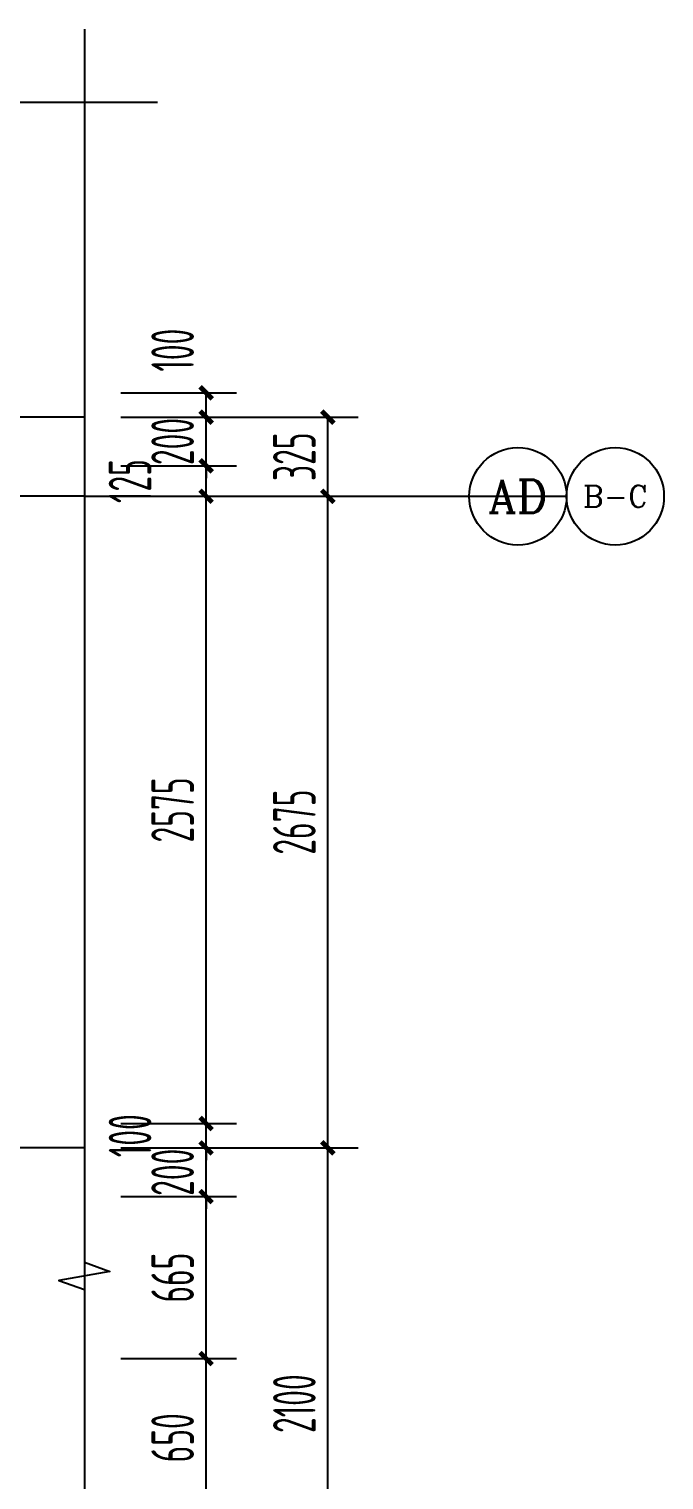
# Model space of a CAD drawing. Extents: x -473190 to 2138458, y -81875 to 2633646.
# Drawn here: x 1279992 to 1282600, y -44199 to -38242 of the extents above; entities that cross this region are included whole.
import ezdxf
from ezdxf.enums import TextEntityAlignment as Align

# ---------------------------------------------------------------- set-up
doc = ezdxf.new("R2010")
doc.units = 0
doc.header["$LTSCALE"] = 1000
doc.linetypes.add('DOTE', pattern=[2.42, 2, -0.2, 0.02, -0.2])
for name, color, linetype in [('AXIS', 3, 'Continuous'), ('AXIS_TEXT', 7, 'Continuous'), ('DIM_SYMB', 3, 'Continuous'), ('DOTE', 1, 'DOTE'), ('PUB_DIM', 3, 'Continuous')]:
    doc.layers.add(name, color=color, linetype=linetype)
doc.styles.add('_TCH_AXIS', font='COMPLEX', dxfattribs={"bigfont": 'GBCBIG'})
doc.styles.add('_TCH_DIM_T3', font='tssdeng.shx', dxfattribs={"width": 0.564706, "bigfont": '@@@tssdchn.shx'})
doc.styles.add('COMPLEX', font='COMPLEX.shx', dxfattribs={"width": 0.65})
doc.dimstyles.new('_TCH_ARCH&&50', dxfattribs={"dimtxt": 175, "dimasz": 50, "dimexe": 125, "dimexo": 150, "dimgap": 50, "dimtad": 1, "dimdec": 0, "dimzin": 0, "dimdsep": 46, "dimtxsty": '_TCH_DIM_T3', "dimblk": 'ARCHTICK', "dimcen": 0.09, "dimclrt": 7, "dimazin": 2, "dimtfac": 1, "dimtdec": 0, "dimtix": 1, "dimtmove": 2, "dimatfit": 3, "dimfxl": 0, "dimtolj": 1, "dimtzin": 0, "dimarcsym": 0})

# ---------------------------------------------------------------- blocks, each defined once
blk = doc.blocks.new('_ArchTick')
at = {"color": 0, "linetype": 'ByBlock', "const_width": 0.4}
blk.add_lwpolyline([(-0.5, -0.5), (0.5, 0.5)], dxfattribs=at)
blk = doc.blocks.new('*D3080')
at = {"layer": 'Defpoints', "color": 0, "transparency": 16777216}
for p in [(1280219.4, -39735.6), (1280719.4, -39735.6), (1280219.4, -39835.6)]:
    blk.add_point(p, dxfattribs=at)
at = {"layer": 'PUB_DIM', "color": 0, "lineweight": -2, "transparency": 16777216}
for p, q in [((1280369.4, -39735.6), (1280844.4, -39735.6)), ((1280719.4, -39835.6), (1280719.4, -39735.6)), ((1280369.4, -39835.6), (1280844.4, -39835.6))]:
    blk.add_line(p, q, dxfattribs=at)
at = {"layer": 'PUB_DIM', "color": 0, "lineweight": -2, "transparency": 16777216, "xscale": 50, "yscale": 50, "zscale": 50}
for p, rotation in [((1280719.4, -39735.6), 90), ((1280719.4, -39835.6), 270)]:
    blk.add_blockref('_ArchTick', p, dxfattribs=dict(at, rotation=rotation))
at = {"layer": 'PUB_DIM', "color": 7, "transparency": 16777216, "insert": (1280581.9, -39560.6), "char_height": 175, "attachment_point": 5, "rotation": 90, "style": '_TCH_DIM_T3'}
blk.add_mtext('\\A1;100', dxfattribs=at)
blk = doc.blocks.new('*D3081')
at = {"layer": 'Defpoints', "color": 0, "transparency": 16777216}
for p in [(1280219.4, -39835.6), (1280719.4, -39835.6), (1280219.4, -40035.6)]:
    blk.add_point(p, dxfattribs=at)
at = {"layer": 'PUB_DIM', "color": 0, "lineweight": -2, "transparency": 16777216}
for p, q in [((1280719.4, -39835.6), (1280719.4, -39785.6)), ((1280369.4, -39835.6), (1280844.4, -39835.6)), ((1280719.4, -40035.6), (1280719.4, -39835.6)), ((1280369.4, -40035.6), (1280844.4, -40035.6)), ((1280719.4, -40035.6), (1280719.4, -40085.6))]:
    blk.add_line(p, q, dxfattribs=at)
at = {"layer": 'PUB_DIM', "color": 0, "lineweight": -2, "transparency": 16777216, "xscale": 50, "yscale": 50, "zscale": 50}
for p, rotation in [((1280719.4, -39835.6), 270), ((1280719.4, -40035.6), 90)]:
    blk.add_blockref('_ArchTick', p, dxfattribs=dict(at, rotation=rotation))
at = {"layer": 'PUB_DIM', "color": 7, "transparency": 16777216, "insert": (1280581.9, -39935.6), "char_height": 175, "attachment_point": 5, "rotation": 90, "style": '_TCH_DIM_T3'}
blk.add_mtext('\\A1;200', dxfattribs=at)
blk = doc.blocks.new('*D3082')
at = {"layer": 'Defpoints', "color": 0, "transparency": 16777216}
for p in [(1280219.4, -40035.6), (1280719.4, -40035.6), (1280219.4, -40160.6)]:
    blk.add_point(p, dxfattribs=at)
at = {"layer": 'PUB_DIM', "color": 0, "lineweight": -2, "transparency": 16777216}
for p, q in [((1280369.4, -40035.6), (1280844.4, -40035.6)), ((1280719.4, -40160.6), (1280719.4, -40035.6)), ((1280369.4, -40160.6), (1280844.4, -40160.6))]:
    blk.add_line(p, q, dxfattribs=at)
at = {"layer": 'PUB_DIM', "color": 0, "lineweight": -2, "transparency": 16777216, "xscale": 50, "yscale": 50, "zscale": 50}
for p, rotation in [((1280719.4, -40035.6), 90), ((1280719.4, -40160.6), 270)]:
    blk.add_blockref('_ArchTick', p, dxfattribs=dict(at, rotation=rotation))
at = {"layer": 'PUB_DIM', "color": 7, "transparency": 16777216, "insert": (1280406.9, -40098.1), "char_height": 175, "attachment_point": 5, "rotation": 90, "style": '_TCH_DIM_T3'}
blk.add_mtext('\\A1;125', dxfattribs=at)
blk = doc.blocks.new('*D3083')
at = {"layer": 'Defpoints', "color": 0, "transparency": 16777216}
for p in [(1280219.4, -40160.6), (1280719.4, -40160.6), (1280219.4, -42735.6)]:
    blk.add_point(p, dxfattribs=at)
at = {"layer": 'PUB_DIM', "color": 0, "lineweight": -2, "transparency": 16777216}
for p, q in [((1280369.4, -40160.6), (1280844.4, -40160.6)), ((1280719.4, -42735.6), (1280719.4, -40160.6)), ((1280369.4, -42735.6), (1280844.4, -42735.6))]:
    blk.add_line(p, q, dxfattribs=at)
at = {"layer": 'PUB_DIM', "color": 0, "lineweight": -2, "transparency": 16777216, "xscale": 50, "yscale": 50, "zscale": 50}
for p, rotation in [((1280719.4, -40160.6), 90), ((1280719.4, -42735.6), 270)]:
    blk.add_blockref('_ArchTick', p, dxfattribs=dict(at, rotation=rotation))
at = {"layer": 'PUB_DIM', "color": 7, "transparency": 16777216, "insert": (1280581.9, -41448.1), "char_height": 175, "attachment_point": 5, "rotation": 90, "style": '_TCH_DIM_T3'}
blk.add_mtext('\\A1;2575', dxfattribs=at)
blk = doc.blocks.new('*D3084')
at = {"layer": 'Defpoints', "color": 0, "transparency": 16777216}
for p in [(1280219.4, -42735.6), (1280719.4, -42735.6), (1280219.4, -42835.6)]:
    blk.add_point(p, dxfattribs=at)
at = {"layer": 'PUB_DIM', "color": 0, "lineweight": -2, "transparency": 16777216}
for p, q in [((1280719.4, -42735.6), (1280719.4, -42685.6)), ((1280369.4, -42735.6), (1280844.4, -42735.6)), ((1280719.4, -42835.6), (1280719.4, -42735.6)), ((1280369.4, -42835.6), (1280844.4, -42835.6)), ((1280719.4, -42835.6), (1280719.4, -42885.6))]:
    blk.add_line(p, q, dxfattribs=at)
at = {"layer": 'PUB_DIM', "color": 0, "lineweight": -2, "transparency": 16777216, "xscale": 50, "yscale": 50, "zscale": 50}
for p, rotation in [((1280719.4, -42735.6), 270), ((1280719.4, -42835.6), 90)]:
    blk.add_blockref('_ArchTick', p, dxfattribs=dict(at, rotation=rotation))
at = {"layer": 'PUB_DIM', "color": 7, "transparency": 16777216, "insert": (1280406.9, -42785.6), "char_height": 175, "attachment_point": 5, "rotation": 90, "style": '_TCH_DIM_T3'}
blk.add_mtext('\\A1;100', dxfattribs=at)
blk = doc.blocks.new('*D3085')
at = {"layer": 'Defpoints', "color": 0, "transparency": 16777216}
for p in [(1280219.4, -42835.6), (1280719.4, -42835.6), (1280219.4, -43035.6)]:
    blk.add_point(p, dxfattribs=at)
at = {"layer": 'PUB_DIM', "color": 0, "lineweight": -2, "transparency": 16777216}
for p, q in [((1280719.4, -42835.6), (1280719.4, -42785.6)), ((1280369.4, -42835.6), (1280844.4, -42835.6)), ((1280719.4, -43035.6), (1280719.4, -42835.6)), ((1280369.4, -43035.6), (1280844.4, -43035.6)), ((1280719.4, -43035.6), (1280719.4, -43085.6))]:
    blk.add_line(p, q, dxfattribs=at)
at = {"layer": 'PUB_DIM', "color": 0, "lineweight": -2, "transparency": 16777216, "xscale": 50, "yscale": 50, "zscale": 50}
for p, rotation in [((1280719.4, -42835.6), 270), ((1280719.4, -43035.6), 90)]:
    blk.add_blockref('_ArchTick', p, dxfattribs=dict(at, rotation=rotation))
at = {"layer": 'PUB_DIM', "color": 7, "transparency": 16777216, "insert": (1280581.9, -42935.6), "char_height": 175, "attachment_point": 5, "rotation": 90, "style": '_TCH_DIM_T3'}
blk.add_mtext('\\A1;200', dxfattribs=at)
blk = doc.blocks.new('*D3086')
at = {"layer": 'Defpoints', "color": 0, "transparency": 16777216}
for p in [(1280219.4, -43035.6), (1280719.4, -43035.6), (1280219.4, -43700.7)]:
    blk.add_point(p, dxfattribs=at)
at = {"layer": 'PUB_DIM', "color": 0, "lineweight": -2, "transparency": 16777216}
for p, q in [((1280369.4, -43035.6), (1280844.4, -43035.6)), ((1280719.4, -43700.7), (1280719.4, -43035.6)), ((1280369.4, -43700.7), (1280844.4, -43700.7))]:
    blk.add_line(p, q, dxfattribs=at)
at = {"layer": 'PUB_DIM', "color": 0, "lineweight": -2, "transparency": 16777216, "xscale": 50, "yscale": 50, "zscale": 50}
for p, rotation in [((1280719.4, -43035.6), 90), ((1280719.4, -43700.7), 270)]:
    blk.add_blockref('_ArchTick', p, dxfattribs=dict(at, rotation=rotation))
at = {"layer": 'PUB_DIM', "color": 7, "transparency": 16777216, "insert": (1280581.9, -43368.1), "char_height": 175, "attachment_point": 5, "rotation": 90, "style": '_TCH_DIM_T3'}
blk.add_mtext('\\A1;665', dxfattribs=at)
blk = doc.blocks.new('*D3087')
at = {"layer": 'Defpoints', "color": 0, "transparency": 16777216}
for p in [(1280219.4, -43700.7), (1280719.4, -43700.7), (1280219.4, -44350.7)]:
    blk.add_point(p, dxfattribs=at)
at = {"layer": 'PUB_DIM', "color": 0, "lineweight": -2, "transparency": 16777216}
for p, q in [((1280369.4, -43700.7), (1280844.4, -43700.7)), ((1280719.4, -44350.7), (1280719.4, -43700.7)), ((1280369.4, -44350.7), (1280844.4, -44350.7))]:
    blk.add_line(p, q, dxfattribs=at)
at = {"layer": 'PUB_DIM', "color": 0, "lineweight": -2, "transparency": 16777216, "xscale": 50, "yscale": 50, "zscale": 50}
for p, rotation in [((1280719.4, -43700.7), 90), ((1280719.4, -44350.7), 270)]:
    blk.add_blockref('_ArchTick', p, dxfattribs=dict(at, rotation=rotation))
at = {"layer": 'PUB_DIM', "color": 7, "transparency": 16777216, "insert": (1280581.9, -44025.7), "char_height": 175, "attachment_point": 5, "rotation": 90, "style": '_TCH_DIM_T3'}
blk.add_mtext('\\A1;650', dxfattribs=at)
blk = doc.blocks.new('*D3120')
at = {"layer": 'Defpoints', "color": 0, "transparency": 16777216}
for p in [(1280219.4, -42835.6), (1281219.4, -42835.6), (1280219.4, -44935.6)]:
    blk.add_point(p, dxfattribs=at)
at = {"layer": 'PUB_DIM', "color": 0, "lineweight": -2, "transparency": 16777216}
for p, q in [((1280369.4, -42835.6), (1281344.4, -42835.6)), ((1281219.4, -44935.6), (1281219.4, -42835.6)), ((1280369.4, -44935.6), (1281344.4, -44935.6))]:
    blk.add_line(p, q, dxfattribs=at)
at = {"layer": 'PUB_DIM', "color": 0, "lineweight": -2, "transparency": 16777216, "xscale": 50, "yscale": 50, "zscale": 50}
for p, rotation in [((1281219.4, -42835.6), 90), ((1281219.4, -44935.6), 270)]:
    blk.add_blockref('_ArchTick', p, dxfattribs=dict(at, rotation=rotation))
at = {"layer": 'PUB_DIM', "color": 7, "transparency": 16777216, "insert": (1281081.9, -43885.6), "char_height": 175, "attachment_point": 5, "rotation": 90, "style": '_TCH_DIM_T3'}
blk.add_mtext('\\A1;2100', dxfattribs=at)
blk = doc.blocks.new('*D3121')
at = {"layer": 'Defpoints', "color": 0, "transparency": 16777216}
for p in [(1280219.4, -40160.6), (1281219.4, -40160.6), (1280219.4, -42835.6)]:
    blk.add_point(p, dxfattribs=at)
at = {"layer": 'PUB_DIM', "color": 0, "lineweight": -2, "transparency": 16777216}
for p, q in [((1280369.4, -40160.6), (1281344.4, -40160.6)), ((1281219.4, -42835.6), (1281219.4, -40160.6)), ((1280369.4, -42835.6), (1281344.4, -42835.6))]:
    blk.add_line(p, q, dxfattribs=at)
at = {"layer": 'PUB_DIM', "color": 0, "lineweight": -2, "transparency": 16777216, "xscale": 50, "yscale": 50, "zscale": 50}
for p, rotation in [((1281219.4, -40160.6), 90), ((1281219.4, -42835.6), 270)]:
    blk.add_blockref('_ArchTick', p, dxfattribs=dict(at, rotation=rotation))
at = {"layer": 'PUB_DIM', "color": 7, "transparency": 16777216, "insert": (1281081.9, -41498.1), "char_height": 175, "attachment_point": 5, "rotation": 90, "style": '_TCH_DIM_T3'}
blk.add_mtext('\\A1;2675', dxfattribs=at)
blk = doc.blocks.new('*D3122')
at = {"layer": 'Defpoints', "color": 0, "transparency": 16777216}
for p in [(1280219.4, -39835.6), (1281219.4, -39835.6), (1280219.4, -40160.6)]:
    blk.add_point(p, dxfattribs=at)
at = {"layer": 'PUB_DIM', "color": 0, "lineweight": -2, "transparency": 16777216}
for p, q in [((1280369.4, -39835.6), (1281344.4, -39835.6)), ((1281219.4, -40160.6), (1281219.4, -39835.6)), ((1280369.4, -40160.6), (1281344.4, -40160.6))]:
    blk.add_line(p, q, dxfattribs=at)
at = {"layer": 'PUB_DIM', "color": 0, "lineweight": -2, "transparency": 16777216, "xscale": 50, "yscale": 50, "zscale": 50}
for p, rotation in [((1281219.4, -39835.6), 90), ((1281219.4, -40160.6), 270)]:
    blk.add_blockref('_ArchTick', p, dxfattribs=dict(at, rotation=rotation))
at = {"layer": 'PUB_DIM', "color": 7, "transparency": 16777216, "insert": (1281081.9, -39998.1), "char_height": 175, "attachment_point": 5, "rotation": 90, "style": '_TCH_DIM_T3'}
blk.add_mtext('\\A1;325', dxfattribs=at)
blk = doc.blocks.new('_AXISO')
blk.add_circle((0, 0), 0.5)
at = {"layer": 'AXIS_TEXT', "style": 'COMPLEX', "width": 1.041667}
blk.add_attdef('A', text='', height=0.56, dxfattribs=at).set_placement((-0.25, -0.28), (0.25, -0.28), align=Align.FIT)

msp = doc.modelspace()

# ---------------------------------------------------------------- linework, layer by layer
msp.add_lwpolyline([(1267666.2, -38542.1), (1280219.4, -38542.1), (1280219.4, -48179.3), (1267666.2, -48179.3)], close=True)
at = {"layer": 'AXIS'}
for q in [(1281800.3, -40160.6), (1282200.3, -40160.6)]:
    msp.add_line((1280219.4, -40160.6), q, dxfattribs=at)
at = {"layer": 'DIM_SYMB'}
for points in [[(1280219.4, -38242.1), (1280219.4, -43304.5), (1280324.4, -43342.7), (1280114.4, -43379.7), (1280219.4, -43417), (1280219.4, -48479.3)], [(1267366.2, -38542.1), (1273886.6, -38542.1), (1273924.8, -38437.1), (1273961.8, -38647.1), (1273999.1, -38542.1), (1280519.4, -38542.1)]]:
    msp.add_lwpolyline(points, dxfattribs=at)
at = {"layer": 'DOTE'}
for p, q in [((1280219.4, -39835.6), (1267666.2, -39835.6)), ((1280219.4, -42835.6), (1276099.9, -42835.6))]:
    msp.add_line(p, q, dxfattribs=at)
at = {"layer": 'DOTE', "color": 16, "linetype": 'DOTE', "ltscale": 1.5}
msp.add_line((1280219.4, -40160.6), (1267666.2, -40160.6), dxfattribs=at)

# ---------------------------------------------------------------- block references
at = {"layer": 'AXIS'}
ref = msp.add_blockref('_AXISO', (1282000.3, -40160.6), dxfattribs=dict(at, xscale=400, yscale=400, zscale=400))
ref.add_attrib('A', 'AD', dxfattribs={"layer": 'AXIS_TEXT', "height": 135.43, "style": '_TCH_AXIS'}).set_placement((1281877.8, -40228.3), (1282122.8, -40228.3), align=Align.FIT)
ref = msp.add_blockref('_AXISO', (1282400.3, -40160.6), dxfattribs=dict(at, xscale=400, yscale=400, zscale=400))
ref.add_attrib('A', 'B-C', dxfattribs={"layer": 'AXIS_TEXT', "height": 88.54, "style": '_TCH_AXIS'}).set_placement((1282267.5, -40204.8), (1282533.1, -40204.8), align=Align.FIT)

# ---------------------------------------------------------------- dimensions: what is measured, and where the dimension line sits
at = {"layer": 'PUB_DIM'}
for base, p1, p2, picture, middle in [((1280719.4, -39735.6), (1280219.4, -39835.6), (1280219.4, -39735.6), '*D3080', (1280581.9, -39560.6)), ((1280719.4, -40035.6), (1280219.4, -40160.6), (1280219.4, -40035.6), '*D3082', (1280406.9, -40098.1)), ((1280719.4, -42735.6), (1280219.4, -42835.6), (1280219.4, -42735.6), '*D3084', (1280406.9, -42785.6))]:
    dim = msp.add_linear_dim(base=base, p1=p1, p2=p2, angle=90, dimstyle='_TCH_ARCH&&50', dxfattribs=at)
    dim.commit()
    dim.dimension.update_dxf_attribs({"geometry": picture, "text_midpoint": middle, "dimtype": 129})
for p1, p2, distance, picture, middle in [((1280219.4, -40035.6), (1280219.4, -39835.6), -500, '*D3081', (1280581.9, -39935.6)), ((1280219.4, -40160.6), (1280219.4, -39835.6), -1000, '*D3122', (1281081.9, -39998.1)), ((1280219.4, -42735.6), (1280219.4, -40160.6), -500, '*D3083', (1280581.9, -41448.1)), ((1280219.4, -42835.6), (1280219.4, -40160.6), -1000, '*D3121', (1281081.9, -41498.1)), ((1280219.4, -43035.6), (1280219.4, -42835.6), -500, '*D3085', (1280581.9, -42935.6)), ((1280219.4, -44935.6), (1280219.4, -42835.6), -1000, '*D3120', (1281081.9, -43885.6)), ((1280219.4, -43700.7), (1280219.4, -43035.6), -500, '*D3086', (1280581.9, -43368.1)), ((1280219.4, -44350.7), (1280219.4, -43700.7), -500, '*D3087', (1280581.9, -44025.7))]:
    dim = msp.add_aligned_dim(p1=p1, p2=p2, distance=distance, dimstyle='_TCH_ARCH&&50', dxfattribs=at)
    dim.commit()
    dim.dimension.update_dxf_attribs({"geometry": picture, "text_midpoint": middle})

doc.saveas('drawing.dxf')
